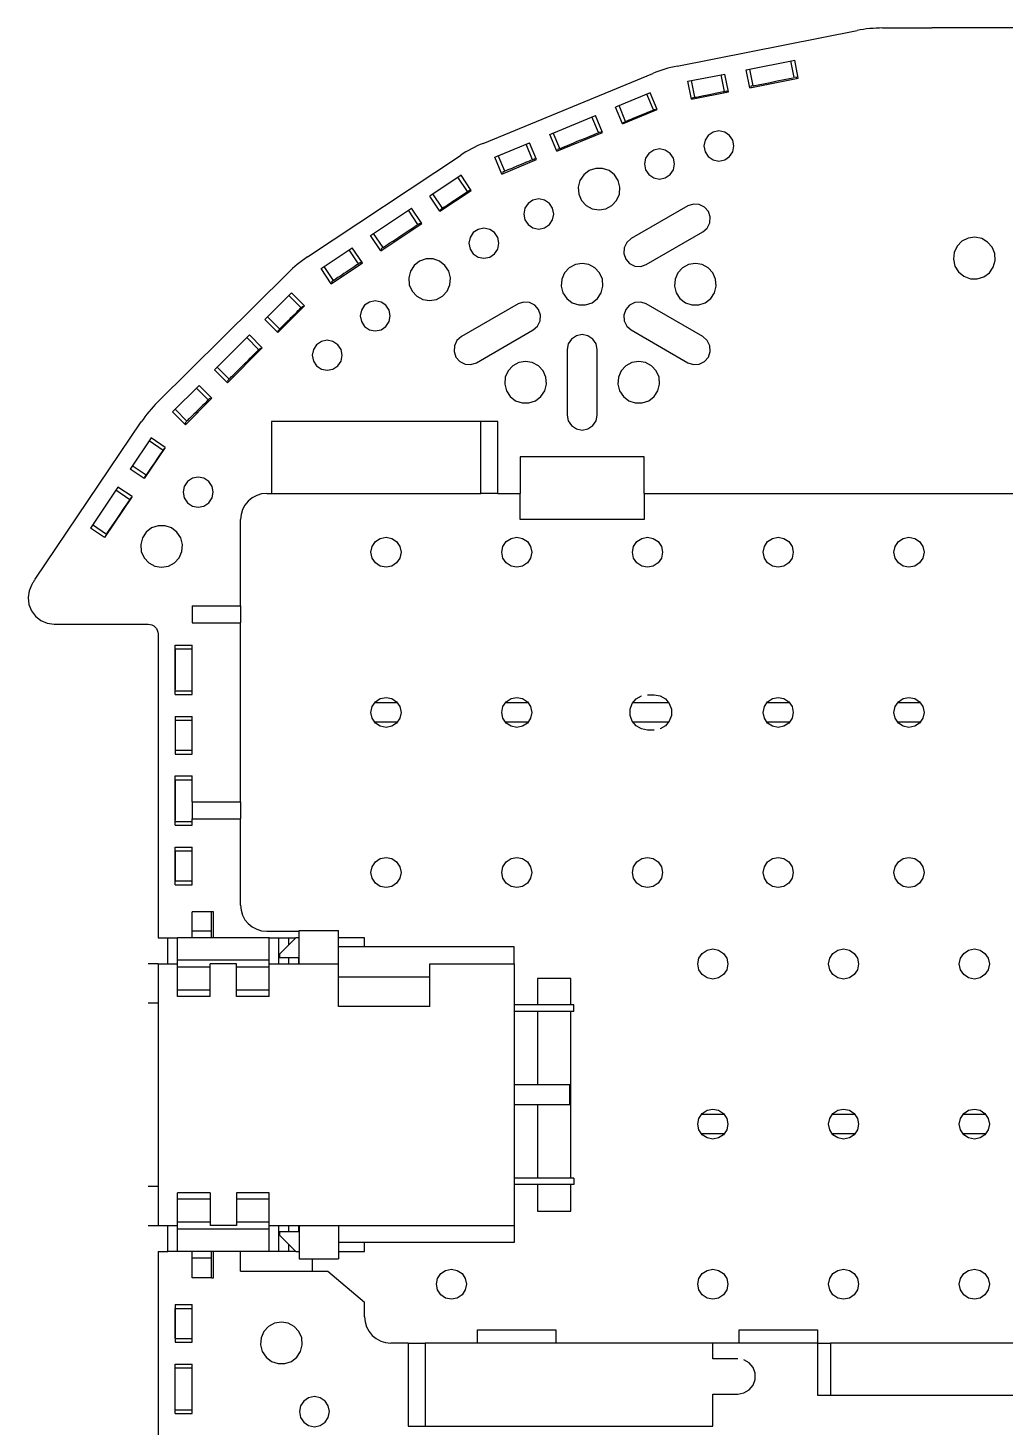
# Model space of a CAD drawing. Extents: x 8 to 153, y 120 to 283.
# Drawn here: x 8.3 to 83.1, y 176.4 to 283.5 of the extents above; entities that cross this region are included whole.
import ezdxf

# ---------------------------------------------------------------- set-up
doc = ezdxf.new("R2010")
doc.units = 0
doc.layers.add('Layer_1', color=7, linetype='CONTINUOUS')

msp = doc.modelspace()

# ---------------------------------------------------------------- linework, layer by layer
at = {"layer": 'Layer_1', "color": 7}
for points in [[(57.9727, 280.5602), (71.7448, 283.2865)], [(73.6869, 283.477), (73.4424, 283.4738), (73.1983, 283.465), (73.1983, 283.465), (72.9545, 283.4501), (72.7111, 283.429), (72.4684, 283.4025), (72.4684, 283.4025), (72.2264, 283.3697), (71.9851, 283.3309), (71.7448, 283.2865)], [(73.6869, 283.477), (77.4567, 283.477)], [(83.9566, 283.477), (77.4567, 283.477)], [(63.2591, 280.2815), (66.9636, 281.0149)], [(67.1326, 279.6211), (67.1132, 279.7192), (66.9333, 279.6835), (66.6807, 280.9588)], [(67.2353, 279.6416), (66.9636, 281.0149)], [(43.1243, 274.6476), (56.1048, 279.9964)], [(57.9727, 280.5602), (57.7336, 280.5097), (57.4961, 280.4536), (57.4961, 280.4536), (57.2598, 280.3916), (57.0248, 280.3238), (56.792, 280.2504), (56.792, 280.2504), (56.5609, 280.1714), (56.3316, 280.0868), (56.1048, 279.9964)], [(58.7954, 279.3978), (61.6173, 279.9566)], [(61.5869, 278.6252), (61.3347, 279.9005)], [(61.8893, 278.5832), (61.6173, 279.9566)], [(63.5308, 278.9081), (63.2591, 280.2815)], [(63.5308, 278.9081), (67.2353, 279.6416)], [(63.7943, 279.0623), (63.5417, 280.3372)], [(63.7943, 279.0623), (63.8888, 279.081), (64.1615, 279.135), (64.1615, 279.135), (64.5789, 279.2175), (65.0911, 279.3188), (65.6361, 279.4267), (65.6361, 279.4267), (66.1484, 279.5283), (66.5661, 279.6109), (66.8388, 279.6648), (66.8388, 279.6648)], [(56.4576, 277.2342), (55.9217, 278.5275), (53.2642, 277.4268)], [(59.0674, 278.0244), (58.7954, 279.3978)], [(59.0674, 278.0244), (61.8893, 278.5832)], [(59.3309, 278.1786), (59.0783, 279.4539)], [(59.3309, 278.1786), (59.4167, 278.1955), (59.6611, 278.2438), (59.6611, 278.2438), (60.0273, 278.3165), (60.4588, 278.4019), (60.8906, 278.4873), (60.8906, 278.4873), (61.2567, 278.5599), (61.5012, 278.6083), (61.5869, 278.6252)], [(61.5869, 278.6252), (61.7669, 278.6608)], [(61.7669, 278.6608), (61.7863, 278.5628)], [(63.7943, 279.0623), (63.6144, 279.0267)], [(63.6144, 279.0267), (63.6338, 278.9282)], [(53.8001, 276.1332), (53.2642, 277.4268)], [(54.0308, 276.3297), (53.5306, 277.5372)], [(56.1573, 277.206), (55.6557, 278.4174)], [(59.151, 278.143), (59.3309, 278.1786)], [(59.1704, 278.0449), (59.151, 278.143)], [(48.229, 275.3412), (51.7183, 276.7862)], [(51.9505, 275.4724), (51.452, 276.6761)], [(52.2539, 275.4929), (51.7183, 276.7862)], [(53.8001, 276.1332), (56.4576, 277.2342)], [(54.0308, 276.3297), (54.0488, 276.3371), (54.1024, 276.3593), (54.1024, 276.3593), (54.1899, 276.3953), (54.3084, 276.444), (54.4534, 276.5036), (54.4534, 276.5036), (54.6199, 276.5724), (54.803, 276.6479), (54.996, 276.7273), (54.996, 276.7273), (55.1921, 276.808), (55.3851, 276.8878), (55.5679, 276.9629), (55.5679, 276.9629), (55.7347, 277.0317), (55.8797, 277.0917), (55.9979, 277.1404), (55.9979, 277.1404), (56.0854, 277.1763), (56.1394, 277.1986), (56.1573, 277.206)], [(56.1573, 277.206), (56.327, 277.2758)], [(56.327, 277.2758), (56.3609, 277.194)], [(48.7649, 274.0476), (48.229, 275.3412)], [(48.9917, 274.2532), (48.4954, 275.4513)], [(48.7649, 274.0476), (52.2539, 275.4929)], [(48.9917, 274.2532), (49.0171, 274.2635), (49.0916, 274.2945), (49.0916, 274.2945), (49.2133, 274.3446), (49.378, 274.4123), (49.5795, 274.4956), (49.5795, 274.4956), (49.8116, 274.5912), (50.0663, 274.696), (50.3347, 274.8067), (50.3347, 274.8067), (50.6074, 274.9189), (50.8759, 275.0297), (51.1306, 275.1345), (51.1306, 275.1345), (51.3627, 275.2301), (51.5642, 275.3133), (51.7289, 275.3811), (51.7289, 275.3811), (51.8506, 275.4311), (51.9254, 275.4618), (51.9505, 275.4724)], [(51.9505, 275.4724), (52.1202, 275.5423)], [(52.1202, 275.5423), (52.1572, 275.4527)], [(53.8611, 276.2598), (54.0308, 276.3297)], [(53.8967, 276.1734), (53.8611, 276.2598)], [(43.1243, 274.6476), (42.8996, 274.5517), (42.6774, 274.4504), (42.6774, 274.4504), (42.4576, 274.3435), (42.2403, 274.2317), (42.0261, 274.1142), (42.0261, 274.1142), (41.8148, 273.9918), (41.6063, 273.8641), (41.4014, 273.7315)], [(44.0257, 273.5999), (46.6831, 274.7005)], [(47.122, 273.367), (47.0811, 273.4658), (46.9114, 273.396), (46.4168, 274.5905)], [(47.2187, 273.4073), (46.6831, 274.7005)], [(48.9917, 274.2532), (48.822, 274.1834)], [(29.7064, 265.964), (41.4014, 273.7315)], [(44.5612, 272.3066), (44.0257, 273.5999)], [(44.7848, 272.5197), (44.2917, 273.7103)], [(44.5612, 272.3066), (47.2187, 273.4073)], [(46.9114, 273.396), (46.8952, 273.3893), (46.8472, 273.3695), (46.8472, 273.3695), (46.7689, 273.3374), (46.6627, 273.2937), (46.5318, 273.2393), (46.5318, 273.2393), (46.3798, 273.1769), (46.2118, 273.1078), (46.033, 273.034), (46.033, 273.034), (45.8481, 272.9578), (45.6636, 272.8816), (45.4844, 272.8079), (45.4844, 272.8079), (45.3165, 272.7387), (45.1648, 272.6763), (45.0336, 272.6223), (45.0336, 272.6223), (44.9274, 272.5786), (44.8491, 272.5461), (44.8011, 272.5264), (44.8011, 272.5264)], [(48.822, 274.1834), (48.8619, 274.0878)], [(42.2205, 271.0553), (41.4426, 272.2191), (39.0508, 270.621)], [(41.9344, 270.9643), (41.2027, 272.0593)], [(44.7848, 272.5197), (44.6155, 272.4498)], [(44.6155, 272.4498), (44.6582, 272.3465)], [(39.8287, 269.4572), (42.2205, 271.0553)], [(41.9344, 270.9643), (42.0872, 271.0659)], [(42.0872, 271.0659), (42.1334, 270.9971)], [(39.8287, 269.4572), (39.0508, 270.621)], [(40.0185, 269.6918), (39.2903, 270.7812)], [(40.0185, 269.6918), (40.0347, 269.7027), (40.083, 269.7348), (40.083, 269.7348), (40.162, 269.7871), (40.2686, 269.858), (40.3991, 269.9447), (40.3991, 269.9447), (40.5494, 270.0446), (40.7141, 270.1539), (40.8881, 270.2693), (40.8881, 270.2693), (41.0648, 270.3868), (41.2387, 270.5021), (41.4035, 270.6119), (41.4035, 270.6119), (41.5538, 270.7117), (41.6843, 270.7985), (41.7908, 270.869), (41.7908, 270.869), (41.8695, 270.9216), (41.9182, 270.9537), (41.9344, 270.9643)], [(34.5194, 267.5935), (37.6594, 269.6915)], [(38.1442, 268.4469), (37.4196, 269.5313)], [(38.4373, 268.5273), (37.6594, 269.6915)], [(39.8657, 269.5906), (40.0185, 269.6918)], [(39.9158, 269.5154), (39.8657, 269.5906)], [(35.2972, 266.4293), (38.4373, 268.5273)], [(35.4786, 266.6766), (35.5011, 266.6914), (35.5685, 266.7362), (35.5685, 266.7362), (35.6782, 266.8089), (35.8264, 266.9077), (36.0081, 267.0283), (36.0081, 267.0283), (36.2173, 267.167), (36.4466, 267.3194), (36.6886, 267.4799), (36.6886, 267.4799), (36.9345, 267.6432), (37.1761, 267.8041), (37.4054, 267.9561), (37.4054, 267.9561), (37.6146, 268.0951), (37.7963, 268.2158), (37.9445, 268.3146), (37.9445, 268.3146), (38.0542, 268.3872), (38.1216, 268.432), (38.1442, 268.4469)], [(38.1442, 268.4469), (38.2969, 268.5485)], [(38.2969, 268.5485), (38.3498, 268.4691)], [(35.2972, 266.4293), (34.5194, 267.5935)], [(35.4786, 266.6766), (34.7589, 267.7536)], [(29.7064, 265.964), (29.5046, 265.8261), (29.3064, 265.6835), (29.3064, 265.6835), (29.1113, 265.5364), (28.9201, 265.3844), (28.7328, 265.2278), (28.7328, 265.2278), (28.5493, 265.0665), (28.3697, 264.9007), (28.1941, 264.7307)], [(30.7362, 265.0655), (33.128, 266.6636)], [(33.8184, 265.4412), (33.757, 265.5329), (33.6043, 265.4317), (32.8881, 266.5034)], [(33.9055, 265.4994), (33.128, 266.6636)], [(35.4786, 266.6766), (35.3258, 266.575)], [(35.3258, 266.575), (35.3844, 266.4875)], [(18.2306, 254.8399), (28.1941, 264.7307)], [(31.5141, 263.9013), (30.7362, 265.0655)], [(31.6883, 264.1592), (30.9757, 265.2256)], [(31.5141, 263.9013), (33.9055, 265.4994)], [(33.6043, 265.4317), (33.5898, 265.4218), (33.5468, 265.3932), (33.5468, 265.3932), (33.4762, 265.3463), (33.3802, 265.2828), (33.2621, 265.2045), (33.2621, 265.2045), (33.1255, 265.1135), (32.9742, 265.0129), (32.8126, 264.9057), (32.8126, 264.9057), (32.6465, 264.7953), (32.48, 264.6848), (32.3187, 264.5776), (32.3187, 264.5776), (32.1674, 264.477), (32.0305, 264.3864), (31.9127, 264.3081), (31.9127, 264.3081), (31.8167, 264.2442), (31.7462, 264.1973), (31.7031, 264.1687), (31.7031, 264.1687)], [(31.6883, 264.1592), (31.5356, 264.0576)], [(31.5356, 264.0576), (31.6012, 263.9595)], [(29.4619, 262.2175), (28.4721, 263.2074), (26.4383, 261.1736)], [(29.203, 262.069), (28.2685, 263.0035)], [(27.5707, 260.4483), (26.6418, 261.3772)], [(27.4282, 260.1834), (29.4619, 262.2175)], [(27.5707, 260.4483), (27.5848, 260.4624), (27.6261, 260.503), (27.6261, 260.503), (27.6931, 260.5697), (27.7838, 260.66), (27.8953, 260.7704), (27.8953, 260.7704), (28.0233, 260.8974), (28.1637, 261.0368), (28.3115, 261.1839), (28.3115, 261.1839), (28.4622, 261.3334), (28.6103, 261.4806), (28.7507, 261.6199), (28.7507, 261.6199), (28.8788, 261.7469), (28.9903, 261.8573), (29.0809, 261.9476), (29.0809, 261.9476), (29.148, 262.0143), (29.1892, 262.0552), (29.203, 262.069)], [(29.203, 262.069), (29.3332, 262.1981)], [(29.3332, 262.1981), (29.3879, 262.1434)], [(27.4282, 260.1834), (26.4383, 261.1736)], [(27.4405, 260.3192), (27.5707, 260.4483)], [(27.5023, 260.2578), (27.4405, 260.3192)], [(22.5845, 257.3199), (25.2547, 259.9901)], [(25.974, 258.8633), (25.0508, 259.7862)], [(26.2446, 259.0002), (25.2547, 259.9901)], [(23.5744, 256.3296), (26.2446, 259.0002)], [(23.7028, 256.609), (23.7223, 256.6281), (23.7798, 256.6849), (23.7798, 256.6849), (23.8729, 256.7777), (23.9992, 256.9029), (24.1541, 257.0567), (24.1541, 257.0567), (24.3322, 257.2338), (24.5276, 257.4275), (24.7337, 257.6321), (24.7337, 257.6321), (24.9432, 257.8402), (25.1492, 258.0445), (25.3447, 258.2385), (25.3447, 258.2385), (25.5228, 258.4153), (25.6777, 258.5691), (25.804, 258.6943), (25.804, 258.6943), (25.8975, 258.7871), (25.9546, 258.8442), (25.974, 258.8633)], [(25.974, 258.8633), (26.1042, 258.9924)], [(26.1042, 258.9924), (26.1705, 258.9261)], [(23.5744, 256.3296), (22.5845, 257.3199)], [(23.7028, 256.609), (22.7881, 257.5234)], [(19.3672, 254.1026), (21.401, 256.1363)], [(22.3909, 255.1464), (21.401, 256.1363)], [(23.7028, 256.609), (23.5727, 256.4796)], [(23.5727, 256.4796), (23.6485, 256.4041)], [(20.3571, 253.1127), (22.3909, 255.1464)], [(22.1062, 255.0237), (22.0938, 255.0113), (22.0568, 254.975), (22.0568, 254.975), (21.9968, 254.9154), (21.9153, 254.8342), (21.8144, 254.7344), (21.8144, 254.7344), (21.698, 254.6187), (21.5692, 254.4906), (21.4317, 254.3541), (21.4317, 254.3541), (21.2898, 254.2133), (21.1484, 254.0729), (21.0108, 253.9364), (21.0108, 253.9364), (20.882, 253.8083), (20.7653, 253.6926), (20.6647, 253.5928), (20.6647, 253.5928), (20.5832, 253.512), (20.5229, 253.452), (20.4862, 253.4157), (20.4862, 253.4157)], [(22.3168, 255.0723), (22.2364, 255.1528), (22.1062, 255.0237), (21.1974, 255.9328)], [(18.2306, 254.8399), (18.0591, 254.6656), (17.8922, 254.4874), (17.8922, 254.4874), (17.7296, 254.3051), (17.5716, 254.1188), (17.4185, 253.9286), (17.4185, 253.9286), (17.2696, 253.735), (17.1257, 253.5374), (16.9863, 253.3367)], [(20.3571, 253.1127), (19.3672, 254.1026)], [(20.4739, 253.4034), (19.5708, 254.3061)], [(8.8671, 241.3052), (16.9863, 253.3367)], [(20.4739, 253.4034), (20.3437, 253.2742)], [(20.3437, 253.2742), (20.4312, 253.1867)], [(42.9564, 253.3681), (26.9565, 253.3681), (26.9565, 247.8679)], [(44.2564, 253.3681), (42.9564, 253.3681)], [(44.2564, 247.8679), (42.9564, 247.8679), (42.9564, 253.3681)], [(44.2564, 247.8679), (44.2564, 253.3681)], [(17.7469, 252.1221), (16.1379, 249.7376)], [(18.6553, 251.1614), (17.5857, 251.8832)], [(18.8246, 251.395), (17.7469, 252.1221)], [(18.8246, 251.395), (17.2156, 249.0106)], [(17.3687, 249.255), (17.4174, 249.3277), (17.5571, 249.5341), (17.5571, 249.5341), (17.7656, 249.8435), (18.0118, 250.2082), (18.2581, 250.573), (18.2581, 250.573), (18.4666, 250.8824), (18.6063, 251.0888), (18.6553, 251.1614)], [(18.6553, 251.1614), (18.7576, 251.3135)], [(18.7576, 251.3135), (18.7661, 251.3079)], [(55.4564, 250.6679), (45.9564, 250.6679)], [(45.9564, 250.6679), (45.9564, 247.8679)], [(55.4564, 247.8679), (55.4564, 250.6679)], [(17.2156, 249.0106), (16.1379, 249.7376)], [(17.3687, 249.255), (16.2991, 249.9765)], [(17.2661, 249.103), (17.3687, 249.255)], [(17.2742, 249.0973), (17.2661, 249.103)], [(15.202, 248.3505), (13.0895, 245.22)], [(16.2793, 247.6231), (14.1669, 244.4929)], [(16.11, 247.3899), (15.0407, 248.1113)], [(16.2793, 247.6231), (15.202, 248.3505)], [(16.11, 247.3899), (16.2127, 247.5419)], [(16.2127, 247.5419), (16.2208, 247.5363)], [(26.5815, 247.8679), (26.1913, 247.8295), (25.8163, 247.7159), (25.8163, 247.7159), (25.4703, 247.531), (25.1672, 247.2823), (24.9185, 246.9793), (24.9185, 246.9793), (24.7337, 246.6335), (24.6201, 246.2582), (24.5816, 245.868)], [(26.5815, 247.8679), (42.9564, 247.8679)], [(44.2564, 247.8679), (45.9564, 247.8679)], [(45.9564, 245.868), (45.9564, 247.8679)], [(55.4564, 247.8679), (105.956, 247.8679), (105.956, 245.868)], [(55.4564, 247.8679), (55.4564, 245.868)], [(14.32, 244.7374), (14.374, 244.8174), (14.5292, 245.0478), (14.5292, 245.0478), (14.7673, 245.4006), (15.0594, 245.8334), (15.3702, 246.2938), (15.3702, 246.2938), (15.6623, 246.7267), (15.9005, 247.0795), (16.056, 247.3098), (16.056, 247.3098)], [(14.32, 244.7374), (13.2507, 245.4591)], [(24.5816, 239.2679), (24.5816, 245.868)], [(55.4564, 245.868), (45.9564, 245.868)], [(14.1669, 244.4929), (13.0895, 245.22)], [(14.32, 244.7374), (14.2174, 244.5853)], [(14.2174, 244.5853), (14.2258, 244.5797)], [(8.8671, 241.3052), (8.8343, 241.2562), (8.8015, 241.2068), (8.8015, 241.2068), (8.7694, 241.1574), (8.7373, 241.1076), (8.7056, 241.0579), (8.7056, 241.0579), (8.6742, 241.0078), (8.6431, 240.9577), (8.6121, 240.9073)], [(8.6121, 240.9073), (8.3997, 240.424), (8.3214, 239.9022), (8.3214, 239.9022), (8.3821, 239.378), (8.5775, 238.888), (8.8946, 238.466), (8.8946, 238.466), (9.3113, 238.1418), (9.7978, 237.9376), (10.3209, 237.8681)], [(20.8665, 239.2679), (20.8665, 237.9679)], [(20.8665, 239.2679), (24.5816, 239.2679), (24.5816, 237.9679)], [(10.3209, 237.8681), (17.5165, 237.8681)], [(17.5165, 237.8681), (17.6629, 237.8536), (17.8037, 237.8109), (17.8037, 237.8109), (17.9332, 237.7418), (18.0468, 237.6483), (18.1402, 237.5347), (18.1402, 237.5347), (18.2094, 237.4049), (18.2521, 237.2645), (18.2665, 237.1181)], [(20.8665, 237.9679), (24.5816, 237.9679)], [(24.5816, 224.2681), (24.5816, 237.9679)], [(18.2665, 237.1181), (18.2665, 213.8679)], [(19.5665, 236.2562), (20.8665, 236.2562)], [(19.5665, 232.4797), (19.5665, 236.2562)], [(19.5764, 235.968), (19.5665, 235.968)], [(19.5764, 235.968), (20.8665, 235.968)], [(19.5764, 235.968), (19.5764, 235.8717), (19.5764, 235.5937), (19.5764, 235.5937), (19.5764, 235.1679), (19.5764, 234.6458), (19.5764, 234.0902), (19.5764, 234.0902), (19.5764, 233.5681), (19.5764, 233.1423), (19.5764, 232.8646), (19.5764, 232.8646)], [(20.8665, 232.4797), (20.8665, 236.2562)], [(19.5764, 232.768), (19.5665, 232.768)], [(19.5665, 232.4797), (20.8665, 232.4797)], [(19.5764, 232.768), (20.8665, 232.768)], [(55.7065, 232.4681), (56.2064, 232.4681)], [(56.2064, 232.4681), (56.6682, 232.3866), (57.0742, 232.1524), (57.0742, 232.1524), (57.3758, 231.7929), (57.536, 231.3526), (57.536, 230.8838), (57.536, 230.8838), (57.3758, 230.4432), (57.0742, 230.084), (56.6682, 229.8494), (56.6682, 229.8494)], [(34.8348, 231.868), (36.5782, 231.868)], [(44.8346, 231.868), (46.5784, 231.868)], [(55.7065, 229.7679), (55.2447, 229.8494), (54.8387, 230.084), (54.8387, 230.084), (54.5374, 230.4432), (54.3769, 230.8838), (54.3769, 231.3526), (54.3769, 231.3526), (54.5374, 231.7929), (54.8387, 232.1524), (55.2447, 232.3866), (55.2447, 232.3866)], [(54.584, 231.868), (57.3289, 231.868)], [(64.8346, 231.868), (66.5784, 231.868)], [(74.8348, 231.868), (76.5782, 231.868)], [(19.5665, 230.8062), (20.8665, 230.8062)], [(19.5665, 230.8062), (19.5665, 227.9296), (20.8665, 227.9296)], [(19.5764, 230.518), (19.5665, 230.518)], [(19.5764, 230.518), (20.8665, 230.518)], [(19.5764, 230.518), (19.5764, 230.4305), (19.5764, 230.181), (19.5764, 230.181), (19.5764, 229.8082), (19.5764, 229.3679), (19.5764, 228.928), (19.5764, 228.928), (19.5764, 228.5547), (19.5764, 228.3057), (19.5764, 228.2182)], [(20.8665, 227.9296), (20.8665, 230.8062)], [(36.5782, 230.368), (34.8348, 230.368)], [(46.5784, 230.368), (44.8346, 230.368)], [(57.3289, 230.368), (54.584, 230.368)], [(66.5784, 230.368), (64.8346, 230.368)], [(76.5782, 230.368), (74.8348, 230.368)], [(56.2064, 229.7679), (55.7065, 229.7679)], [(19.5764, 228.2182), (19.5665, 228.2182)], [(19.5764, 228.2182), (20.8665, 228.2182)], [(19.5665, 226.2564), (20.8665, 226.2564)], [(19.5665, 222.4799), (19.5665, 226.2564)], [(20.8665, 224.2681), (20.8665, 226.2564)], [(19.5764, 225.9682), (19.5665, 225.9682)], [(19.5764, 225.9682), (20.8665, 225.9682)], [(19.5764, 225.9682), (19.5764, 225.8715), (19.5764, 225.5939), (19.5764, 225.5939), (19.5764, 225.1681), (19.5764, 224.646), (19.5764, 224.0903), (19.5764, 224.0903), (19.5764, 223.5679), (19.5764, 223.1424), (19.5764, 222.8644), (19.5764, 222.8644)], [(20.8665, 224.2681), (20.8665, 222.9682), (24.5816, 222.9682)], [(20.8665, 224.2681), (24.5816, 224.2681)], [(24.5816, 224.2681), (24.5816, 222.9682)], [(19.5665, 222.4799), (20.8665, 222.4799), (20.8665, 222.9682)], [(24.5816, 216.368), (24.5816, 222.9682)], [(19.5764, 222.7681), (19.5665, 222.7681)], [(19.5764, 222.7681), (20.8665, 222.7681)], [(19.5665, 220.8063), (20.8665, 220.8063)], [(19.5665, 217.9298), (19.5665, 220.8063)], [(20.8665, 217.9298), (20.8665, 220.8063)], [(19.5764, 220.5181), (19.5665, 220.5181)], [(19.5764, 220.5181), (20.8665, 220.5181)], [(19.5764, 220.5181), (19.5764, 220.4306), (19.5764, 220.1812), (19.5764, 220.1812), (19.5764, 219.808), (19.5764, 219.3681), (19.5764, 218.9281), (19.5764, 218.9281), (19.5764, 218.5549), (19.5764, 218.3055), (19.5764, 218.218)], [(19.5764, 218.218), (19.5665, 218.218)], [(19.5665, 217.9298), (20.8665, 217.9298)], [(19.5764, 218.218), (20.8665, 218.218)], [(24.5816, 216.368), (24.6201, 215.9779), (24.7337, 215.6025), (24.7337, 215.6025), (24.9185, 215.2568), (25.1672, 214.9537), (25.4703, 214.705), (25.4703, 214.705), (25.8163, 214.5202), (26.1913, 214.4066), (26.5815, 214.3681)], [(22.3665, 215.8681), (20.8665, 215.8681)], [(22.3665, 214.3681), (20.8665, 214.3681), (20.8665, 215.8681)], [(22.3665, 214.3681), (22.3665, 215.8681)], [(22.5165, 213.8679), (22.5165, 215.8681), (22.3665, 215.8681)], [(20.8665, 213.8679), (20.8665, 214.3681)], [(22.3665, 213.8679), (22.3665, 214.3681)], [(26.5815, 214.3681), (29.0665, 214.3681)], [(29.0665, 211.868), (29.0665, 214.4179), (32.0665, 214.4179)], [(32.0665, 211.868), (32.0665, 214.4179)], [(18.2665, 213.8679), (19.0165, 213.8679)], [(19.0165, 211.868), (19.0165, 213.8679), (19.163, 213.8679), (19.3037, 213.8679), (19.3037, 213.8679), (19.4332, 213.8679), (19.5468, 213.8679), (19.6403, 213.8679), (19.6403, 213.8679), (19.7094, 213.8679), (19.7521, 213.8679), (19.7666, 213.8679)], [(26.7664, 213.8679), (19.7666, 213.8679)], [(26.7664, 212.1481), (19.7666, 212.1481), (19.7666, 213.8679)], [(26.7664, 212.1481), (26.7664, 213.8679)], [(26.7664, 213.8679), (26.7808, 213.8679), (26.8235, 213.8679), (26.8235, 213.8679), (26.893, 213.8679), (26.9862, 213.8679), (27.0997, 213.8679), (27.0997, 213.8679), (27.2296, 213.8679), (27.3703, 213.8679), (27.5164, 213.8679)], [(27.5164, 211.868), (27.5164, 213.8679), (27.6628, 213.8679), (27.8035, 213.8679), (27.8035, 213.8679), (27.9334, 213.8679), (28.047, 213.8679), (28.1401, 213.8679), (28.1401, 213.8679), (28.2096, 213.8679), (28.2523, 213.8679), (28.2664, 213.8679)], [(28.8139, 213.8679), (27.5665, 212.6208)], [(28.2664, 213.3207), (28.2664, 213.8679), (28.2808, 213.8679), (28.3235, 213.8679), (28.3235, 213.8679), (28.393, 213.8679), (28.4862, 213.8679), (28.5998, 213.8679), (28.5998, 213.8679), (28.7296, 213.8679), (28.8139, 213.8679)], [(29.0665, 213.8679), (28.8139, 213.8679)], [(34.0664, 213.168), (34.0664, 213.8679), (32.0665, 213.8679)], [(45.5165, 213.168), (32.0665, 213.168)], [(45.5165, 211.868), (45.5165, 213.168)], [(19.7666, 211.6327), (19.7666, 211.692), (19.7666, 211.753), (19.7666, 211.753), (19.7666, 211.8161), (19.7666, 211.8807), (19.7666, 211.9463), (19.7666, 211.9463), (19.7666, 212.013), (19.7666, 212.0804), (19.7666, 212.1481)], [(26.7664, 211.6327), (26.7664, 211.692), (26.7664, 211.753), (26.7664, 211.753), (26.7664, 211.8161), (26.7664, 211.8807), (26.7664, 211.9463), (26.7664, 211.9463), (26.7664, 212.013), (26.7664, 212.0804), (26.7664, 212.1481)], [(27.5665, 212.6208), (27.5665, 212.3679)], [(27.5665, 212.3679), (29.0665, 212.3679)], [(28.2664, 211.868), (28.2664, 212.3679)], [(29.0164, 212.3679), (29.0164, 211.868)], [(18.2665, 211.868), (17.5165, 211.868)], [(18.2665, 211.868), (18.2665, 191.868)], [(18.2665, 211.868), (19.7666, 211.868)], [(22.2667, 211.6327), (19.7666, 211.6327)], [(19.7666, 209.8529), (19.7666, 211.6327)], [(26.7664, 211.6327), (24.2666, 211.6327), (24.2666, 211.6606), (24.2666, 211.6891), (24.2666, 211.6891), (24.2666, 211.7177), (24.2666, 211.747), (24.2666, 211.777), (24.2666, 211.777), (24.2666, 211.807), (24.2666, 211.8373), (24.2666, 211.868), (22.2667, 211.868)], [(22.2667, 211.6327), (22.2667, 211.6606), (22.2667, 211.6891), (22.2667, 211.6891), (22.2667, 211.7177), (22.2667, 211.747), (22.2667, 211.777), (22.2667, 211.777), (22.2667, 211.807), (22.2667, 211.8373), (22.2667, 211.868)], [(22.2667, 209.8529), (22.2667, 211.6327)], [(26.7664, 209.8529), (24.2666, 209.8529), (24.2666, 211.6327)], [(26.7664, 211.868), (32.0665, 211.868)], [(26.7664, 209.8529), (26.7664, 211.6327)], [(32.0665, 208.6182), (32.0665, 211.868)], [(39.0667, 211.868), (45.5165, 211.868), (45.5165, 191.868)], [(39.0667, 208.6182), (39.0667, 211.868)], [(39.0667, 210.8679), (32.0665, 210.8679)], [(47.2966, 210.768), (47.2966, 208.7431)], [(49.8366, 210.768), (47.2966, 210.768)], [(49.8366, 208.7431), (49.8366, 210.768)], [(18.2665, 208.868), (18.2521, 208.868), (18.2094, 208.868), (18.2094, 208.868), (18.1402, 208.868), (18.0468, 208.868), (17.9332, 208.868), (17.9332, 208.868), (17.8037, 208.868), (17.6629, 208.868), (17.5165, 208.868)], [(22.2667, 209.8529), (19.7666, 209.8529)], [(19.7666, 209.3682), (19.7666, 209.3763), (19.7666, 209.401), (19.7666, 209.401), (19.7666, 209.4416), (19.7666, 209.4977), (19.7666, 209.5679), (19.7666, 209.5679), (19.7666, 209.6515), (19.7666, 209.7471), (19.7666, 209.8529)], [(22.2667, 209.3682), (19.7666, 209.3682)], [(22.2667, 209.3682), (22.2667, 209.3763), (22.2667, 209.401), (22.2667, 209.401), (22.2667, 209.4416), (22.2667, 209.4977), (22.2667, 209.5679), (22.2667, 209.5679), (22.2667, 209.6515), (22.2667, 209.7471), (22.2667, 209.8529)], [(26.7664, 209.3682), (24.2666, 209.3682), (24.2666, 209.3763), (24.2666, 209.401), (24.2666, 209.401), (24.2666, 209.4416), (24.2666, 209.4977), (24.2666, 209.5679), (24.2666, 209.5679), (24.2666, 209.6515), (24.2666, 209.7471), (24.2666, 209.8529)], [(26.7664, 209.3682), (26.7664, 209.3763), (26.7664, 209.401), (26.7664, 209.401), (26.7664, 209.4416), (26.7664, 209.4977), (26.7664, 209.5679), (26.7664, 209.5679), (26.7664, 209.6515), (26.7664, 209.7471), (26.7664, 209.8529)], [(39.0667, 208.6182), (32.0665, 208.6182)], [(50.0666, 208.7431), (45.5165, 208.7431)], [(50.0666, 208.2429), (45.5165, 208.2429)], [(47.2966, 208.2429), (47.2966, 202.6182)], [(49.8366, 195.493), (49.8366, 208.2429)], [(50.0666, 208.2429), (50.0666, 208.7431)], [(49.7664, 202.6182), (45.5165, 202.6182)], [(49.7664, 201.1182), (49.7664, 201.1753), (49.7664, 201.3376), (49.7664, 201.3376), (49.7664, 201.581), (49.7664, 201.8682), (49.7664, 202.155), (49.7664, 202.155), (49.7664, 202.3984), (49.7664, 202.561), (49.7664, 202.6182), (49.7664, 202.6182)], [(45.5165, 201.1182), (49.7664, 201.1182)], [(47.2966, 201.1182), (47.2966, 195.493)], [(59.8347, 200.3682), (61.5785, 200.3682)], [(69.8349, 200.3682), (71.5783, 200.3682)], [(79.8347, 200.3682), (81.5782, 200.3682)], [(61.5785, 198.8681), (59.8347, 198.8681)], [(71.5783, 198.8681), (69.8349, 198.8681)], [(81.5782, 198.8681), (79.8347, 198.8681)], [(50.0666, 195.493), (45.5165, 195.493)], [(50.0666, 194.993), (45.5165, 194.993)], [(47.2966, 194.993), (47.2966, 192.968), (49.8366, 192.968)], [(49.8366, 192.968), (49.8366, 194.993)], [(50.0666, 195.493), (50.0666, 194.993)], [(17.5165, 194.868), (17.6629, 194.868), (17.8037, 194.868), (17.8037, 194.868), (17.9332, 194.868), (18.0468, 194.868), (18.1402, 194.868), (18.1402, 194.868), (18.2094, 194.868), (18.2521, 194.868), (18.2665, 194.868)], [(22.2667, 194.368), (19.7666, 194.368)], [(19.7666, 193.883), (19.7666, 193.989), (19.7666, 194.084), (19.7666, 194.084), (19.7666, 194.168), (19.7666, 194.238), (19.7666, 194.294), (19.7666, 194.294), (19.7666, 194.335), (19.7666, 194.36), (19.7666, 194.368)], [(22.2667, 193.883), (19.7666, 193.883)], [(19.7666, 192.103), (19.7666, 193.883)], [(22.2667, 194.368), (22.2667, 194.36), (22.2667, 194.335), (22.2667, 194.335), (22.2667, 194.295), (22.2667, 194.239), (22.2667, 194.169), (22.2667, 194.169), (22.2667, 194.085), (22.2667, 193.989), (22.2667, 193.884)], [(22.2667, 193.883), (22.2667, 192.103)], [(26.7664, 194.368), (24.2666, 194.368), (24.2666, 194.36), (24.2666, 194.335), (24.2666, 194.335), (24.2666, 194.295), (24.2666, 194.239), (24.2666, 194.169), (24.2666, 194.169), (24.2666, 194.085), (24.2666, 193.989), (24.2666, 193.884)], [(26.7664, 193.883), (24.2666, 193.883), (24.2666, 192.103)], [(26.7664, 193.883), (26.7664, 193.989), (26.7664, 194.084), (26.7664, 194.084), (26.7664, 194.168), (26.7664, 194.238), (26.7664, 194.294), (26.7664, 194.294), (26.7664, 194.335), (26.7664, 194.36), (26.7664, 194.368)], [(26.7664, 192.103), (26.7664, 193.883)], [(17.5165, 191.868), (18.2665, 191.868)], [(18.2665, 191.868), (19.7666, 191.868)], [(19.0165, 189.868), (19.0165, 191.868)], [(26.7664, 191.588), (19.7666, 191.588), (19.7666, 191.656), (19.7666, 191.723), (19.7666, 191.723), (19.7666, 191.79), (19.7666, 191.855), (19.7666, 191.92), (19.7666, 191.92), (19.7666, 191.983), (19.7666, 192.044), (19.7666, 192.103)], [(22.2667, 192.103), (19.7666, 192.103)], [(22.2667, 192.103), (22.2667, 192.075), (22.2667, 192.047), (22.2667, 192.047), (22.2667, 192.018), (22.2667, 191.989), (22.2667, 191.959), (22.2667, 191.959), (22.2667, 191.929), (22.2667, 191.899), (22.2667, 191.868)], [(24.2666, 191.868), (22.2667, 191.868)], [(24.2666, 192.103), (24.2666, 192.075), (24.2666, 192.047), (24.2666, 192.047), (24.2666, 192.018), (24.2666, 191.989), (24.2666, 191.959), (24.2666, 191.959), (24.2666, 191.929), (24.2666, 191.899), (24.2666, 191.868)], [(26.7664, 192.103), (24.2666, 192.103)], [(26.7664, 191.588), (26.7664, 191.656), (26.7664, 191.723), (26.7664, 191.723), (26.7664, 191.79), (26.7664, 191.855), (26.7664, 191.92), (26.7664, 191.92), (26.7664, 191.983), (26.7664, 192.044), (26.7664, 192.103)], [(26.7664, 191.868), (45.5165, 191.868)], [(27.5164, 189.868), (27.5164, 191.868)], [(28.2664, 191.368), (28.2664, 191.868)], [(29.0164, 191.868), (29.0164, 191.368)], [(29.0665, 191.868), (29.0665, 189.318)], [(32.0665, 191.868), (32.0665, 189.318)], [(45.5165, 191.868), (45.5165, 190.568)], [(26.7664, 189.868), (19.7666, 189.868), (19.7666, 191.588)], [(26.7664, 189.868), (26.7664, 191.588)], [(27.5665, 191.368), (27.5665, 191.115)], [(29.0665, 191.368), (27.5665, 191.368)], [(27.5665, 191.115), (28.8139, 189.868)], [(18.2665, 189.868), (19.0165, 189.868)], [(18.2665, 189.868), (18.2665, 166.618)], [(19.7666, 189.868), (19.7521, 189.868), (19.7094, 189.868), (19.7094, 189.868), (19.6403, 189.868), (19.5468, 189.868), (19.4332, 189.868), (19.4332, 189.868), (19.3037, 189.868), (19.163, 189.868), (19.0165, 189.868)], [(22.3665, 189.368), (20.8665, 189.368), (20.8665, 189.868)], [(22.3665, 189.368), (22.3665, 189.868)], [(22.3665, 187.868), (22.5165, 187.868), (22.5165, 189.868)], [(24.5816, 188.368), (24.5816, 189.868)], [(27.5164, 189.868), (27.3703, 189.868), (27.2296, 189.868), (27.2296, 189.868), (27.0997, 189.868), (26.9862, 189.868), (26.893, 189.868), (26.893, 189.868), (26.8235, 189.868), (26.7808, 189.868), (26.7664, 189.868)], [(28.2664, 189.868), (28.2523, 189.868), (28.2096, 189.868), (28.2096, 189.868), (28.1401, 189.868), (28.047, 189.868), (27.9334, 189.868), (27.9334, 189.868), (27.8035, 189.868), (27.6628, 189.868), (27.5164, 189.868)], [(28.2664, 189.868), (28.2664, 190.415)], [(28.8139, 189.868), (28.7296, 189.868), (28.5998, 189.868), (28.5998, 189.868), (28.4862, 189.868), (28.393, 189.868), (28.3235, 189.868), (28.3235, 189.868), (28.2808, 189.868), (28.2664, 189.868)], [(28.8139, 189.868), (29.0665, 189.868)], [(45.5165, 190.568), (32.0665, 190.568)], [(32.0665, 189.868), (34.0664, 189.868)], [(34.0664, 189.868), (34.0664, 190.568)], [(20.8665, 187.868), (20.8665, 189.368)], [(22.3665, 187.868), (22.3665, 189.368)], [(29.0665, 189.318), (32.0665, 189.318)], [(30.0511, 189.318), (30.0511, 188.368)], [(22.3665, 187.868), (20.8665, 187.868)], [(24.5816, 188.368), (30.0511, 188.368)], [(30.0511, 188.368), (31.2428, 188.368)], [(31.2428, 188.368), (34.0664, 185.998)], [(19.5665, 185.806), (20.8665, 185.806)], [(19.5665, 185.806), (19.5665, 182.93), (20.8665, 182.93)], [(19.5764, 185.518), (19.5665, 185.518)], [(19.5764, 185.518), (20.8665, 185.518)], [(19.5764, 183.218), (19.5764, 183.306), (19.5764, 183.555), (19.5764, 183.555), (19.5764, 183.928), (19.5764, 184.368), (19.5764, 184.808), (19.5764, 184.808), (19.5764, 185.181), (19.5764, 185.43), (19.5764, 185.518)], [(20.8665, 182.93), (20.8665, 185.806)], [(34.0664, 184.868), (34.0664, 185.998)], [(34.0664, 184.868), (34.1049, 184.478), (34.2188, 184.103), (34.2188, 184.103), (34.4037, 183.757), (34.6524, 183.454), (34.9554, 183.205), (34.9554, 183.205), (35.3011, 183.02), (35.6765, 182.906), (36.0667, 182.868)], [(19.5764, 183.218), (19.5665, 183.218)], [(19.5764, 183.218), (20.8665, 183.218)], [(42.7066, 182.868), (42.7066, 183.868)], [(42.7066, 183.868), (48.7067, 183.868)], [(48.7067, 183.868), (48.7067, 182.868)], [(62.7067, 183.868), (68.7064, 183.868)], [(62.7067, 182.868), (62.7067, 183.868)], [(68.7064, 183.868), (68.7064, 182.868)], [(92.7065, 183.868), (92.7065, 182.868), (91.7064, 182.868), (69.7065, 182.868)], [(37.4065, 182.868), (36.0667, 182.868)], [(37.4065, 182.868), (37.4065, 176.518)], [(37.4065, 182.868), (38.7065, 182.868), (38.7065, 176.518)], [(42.7066, 182.868), (38.7065, 182.868)], [(48.7067, 182.868), (42.7066, 182.868)], [(62.7067, 182.868), (48.7067, 182.868)], [(62.6065, 181.668), (60.7064, 181.668), (60.7064, 182.868)], [(68.7064, 182.868), (62.7067, 182.868)], [(68.7064, 182.868), (69.7065, 182.868), (69.7065, 178.868)], [(68.7064, 182.868), (68.7064, 178.868)], [(19.5665, 181.256), (20.8665, 181.256)], [(19.5665, 177.48), (19.5665, 181.256)], [(20.8665, 177.48), (20.8665, 181.256)], [(38.7065, 176.518), (60.7064, 176.518), (60.7064, 178.968), (62.6065, 178.968), (63.0683, 179.049), (63.4743, 179.284), (63.4743, 179.284), (63.7756, 179.643), (63.9361, 180.084), (63.9361, 180.553), (63.9361, 180.553), (63.7756, 180.993), (63.4743, 181.352), (63.0683, 181.587), (63.0683, 181.587)], [(19.5764, 180.968), (19.5665, 180.968)], [(19.5764, 180.968), (20.8665, 180.968)], [(19.5764, 177.768), (19.5764, 177.864), (19.5764, 178.142), (19.5764, 178.142), (19.5764, 178.568), (19.5764, 179.09), (19.5764, 179.646), (19.5764, 179.646), (19.5764, 180.168), (19.5764, 180.593), (19.5764, 180.871), (19.5764, 180.871)], [(68.7064, 178.868), (69.7065, 178.868)], [(69.7065, 178.868), (91.7064, 178.868)], [(19.5764, 177.768), (19.5665, 177.768)], [(19.5665, 177.48), (20.8665, 177.48)], [(19.5764, 177.768), (20.8665, 177.768)], [(37.4065, 176.518), (38.7065, 176.518)]]:
    msp.add_lwpolyline(points, dxfattribs=at)
for points in [[(61.1707, 273.3014), (61.6109, 273.3889), (61.9838, 273.6383), (61.9838, 273.6383), (62.2332, 274.0116), (62.3207, 274.4515), (62.2332, 274.8918), (62.2332, 274.8918), (61.9838, 275.2646), (61.6109, 275.5141), (61.1707, 275.6015), (61.1707, 275.6015), (60.7308, 275.5141), (60.3575, 275.2646), (60.1085, 274.8918), (60.1085, 274.8918), (60.021, 274.4515), (60.1085, 274.0116), (60.3575, 273.6383), (60.3575, 273.6383), (60.7308, 273.3889), (61.1707, 273.3014)], [(56.6248, 271.9224), (57.0647, 272.0099), (57.4379, 272.2593), (57.4379, 272.2593), (57.687, 272.6322), (57.7748, 273.0725), (57.687, 273.5124), (57.687, 273.5124), (57.4379, 273.8856), (57.0647, 274.135), (56.6248, 274.2225), (56.6248, 274.2225), (56.1845, 274.135), (55.8116, 273.8856), (55.5622, 273.5124), (55.5622, 273.5124), (55.4747, 273.0725), (55.5622, 272.6322), (55.8116, 272.2593), (55.8116, 272.2593), (56.1845, 272.0099), (56.6248, 271.9224)], [(52.0052, 269.5592), (52.5248, 269.6456), (52.988, 269.8964), (52.988, 269.8964), (53.3446, 270.2838), (53.5563, 270.7664), (53.5997, 271.2913), (53.5997, 271.2913), (53.4706, 271.8018), (53.1824, 272.2427), (52.7668, 272.5662), (52.7668, 272.5662), (52.2687, 272.7373), (51.742, 272.7373), (51.2439, 272.5662), (51.2439, 272.5662), (50.8283, 272.2427), (50.5401, 271.8018), (50.4106, 271.2913), (50.4106, 271.2913), (50.4543, 270.7664), (50.6657, 270.2838), (51.0227, 269.8964), (51.0227, 269.8964), (51.4859, 269.6456), (52.0052, 269.5592)], [(47.3859, 268.0955), (47.8258, 268.183), (48.199, 268.4324), (48.199, 268.4324), (48.4484, 268.8056), (48.5359, 269.2455), (48.4484, 269.6858), (48.4484, 269.6858), (48.199, 270.0587), (47.8258, 270.3081), (47.3859, 270.3956), (47.3859, 270.3956), (46.946, 270.3081), (46.5727, 270.0587), (46.3233, 269.6858), (46.3233, 269.6858), (46.2358, 269.2455), (46.3233, 268.8056), (46.5727, 268.4324), (46.5727, 268.4324), (46.946, 268.183), (47.3859, 268.0955)], [(55.6116, 265.372), (59.9419, 267.8722), (60.2792, 268.1678), (60.4775, 268.5703), (60.4775, 268.5703), (60.5071, 269.018), (60.3628, 269.4431), (60.0668, 269.7804), (60.0668, 269.7804), (59.6643, 269.979), (59.2166, 270.0082), (58.7919, 269.864), (54.4615, 267.3638), (54.1243, 267.0682), (53.9257, 266.6657), (53.9257, 266.6657), (53.8964, 266.218), (54.0407, 265.7929), (54.3367, 265.4557), (54.3367, 265.4557), (54.7392, 265.2574), (55.1869, 265.2278)], [(43.1959, 265.8561), (43.6362, 265.9435), (44.0094, 266.193), (44.0094, 266.193), (44.2585, 266.5662), (44.346, 267.0061), (44.2585, 267.446), (44.2585, 267.446), (44.0094, 267.8193), (43.6362, 268.0687), (43.1959, 268.1562), (43.1959, 268.1562), (42.756, 268.0687), (42.3828, 267.8193), (42.1337, 267.446), (42.1337, 267.446), (42.0462, 267.0061), (42.1337, 266.5662), (42.3828, 266.193), (42.3828, 266.193), (42.756, 265.9435), (43.1959, 265.8561)], [(79.9067, 264.4823), (80.3999, 264.2978), (80.9262, 264.2834), (80.9262, 264.2834), (81.4289, 264.4404), (81.8533, 264.7522), (82.1535, 265.1851), (82.1535, 265.1851), (82.2968, 265.692), (82.2678, 266.218), (82.0696, 266.7059), (82.0696, 266.7059), (81.7239, 267.1031), (81.2677, 267.3663), (80.7505, 267.4675), (80.7505, 267.4675), (80.2288, 267.3952), (79.7589, 267.1571), (79.3916, 266.7796), (79.3916, 266.7796), (79.1669, 266.3034), (79.1091, 265.7799), (79.2241, 265.2659), (79.2241, 265.2659), (79.4999, 264.8171), (79.9067, 264.4823)], [(39.0388, 262.6281), (39.5584, 262.7149), (40.0216, 262.9657), (40.0216, 262.9657), (40.3783, 263.3531), (40.59, 263.8353), (40.6334, 264.3603), (40.6334, 264.3603), (40.5039, 264.8711), (40.216, 265.3121), (39.8005, 265.6356), (39.8005, 265.6356), (39.302, 265.8063), (38.7753, 265.8063), (38.2772, 265.6356), (38.2772, 265.6356), (37.8616, 265.3121), (37.5734, 264.8711), (37.4442, 264.3603), (37.4442, 264.3603), (37.4876, 263.8353), (37.6993, 263.3531), (38.056, 262.9657), (38.056, 262.9657), (38.5192, 262.7149), (39.0388, 262.6281)], [(50.7066, 265.468), (50.1869, 265.3812), (49.7237, 265.1307), (49.7237, 265.1307), (49.3671, 264.743), (49.1554, 264.2608), (49.112, 263.7359), (49.112, 263.7359), (49.2411, 263.2254), (49.5294, 262.7844), (49.9449, 262.4609), (49.9449, 262.4609), (50.4431, 262.2898), (50.9697, 262.2898), (51.4682, 262.4609), (51.4682, 262.4609), (51.8838, 262.7844), (52.1717, 263.2254), (52.3011, 263.7359), (52.3011, 263.7359), (52.2577, 264.2608), (52.0461, 264.743), (51.6894, 265.1307), (51.6894, 265.1307), (51.2262, 265.3812), (50.7066, 265.468)], [(59.3669, 265.468), (58.8473, 265.3812), (58.3841, 265.1307), (58.3841, 265.1307), (58.0274, 264.743), (57.8158, 264.2608), (57.7724, 263.7359), (57.7724, 263.7359), (57.9015, 263.2254), (58.1897, 262.7844), (58.6053, 262.4609), (58.6053, 262.4609), (59.1034, 262.2898), (59.6301, 262.2898), (60.1282, 262.4609), (60.1282, 262.4609), (60.5438, 262.7844), (60.832, 263.2254), (60.9615, 263.7359), (60.9615, 263.7359), (60.9177, 264.2608), (60.7064, 264.743), (60.3494, 265.1307), (60.3494, 265.1307), (59.8862, 265.3812), (59.3669, 265.468)], [(34.8813, 260.3005), (35.3216, 260.388), (35.6945, 260.6374), (35.6945, 260.6374), (35.9439, 261.0103), (36.0314, 261.4506), (35.9439, 261.8905), (35.9439, 261.8905), (35.6945, 262.2637), (35.3216, 262.5128), (34.8813, 262.6003), (34.8813, 262.6003), (34.4414, 262.5128), (34.0682, 262.2637), (33.8191, 261.8905), (33.8191, 261.8905), (33.7313, 261.4506), (33.8191, 261.0103), (34.0682, 260.6374), (34.0682, 260.6374), (34.4414, 260.388), (34.8813, 260.3005)], [(45.8016, 262.3639), (41.4712, 259.8641), (41.134, 259.5681), (40.9353, 259.1656), (40.9353, 259.1656), (40.9061, 258.7179), (41.0503, 258.2932), (41.3463, 257.9556), (41.3463, 257.9556), (41.7485, 257.7573), (42.1965, 257.7281), (42.6213, 257.872), (46.9513, 260.3721), (47.2889, 260.6681), (47.4871, 261.0703), (47.4871, 261.0703), (47.5164, 261.5183), (47.3725, 261.943), (47.0765, 262.2803), (47.0765, 262.2803), (46.674, 262.4789), (46.2263, 262.5082)], [(54.4615, 260.3721), (58.7919, 257.872), (59.2166, 257.7281), (59.6643, 257.7573), (59.6643, 257.7573), (60.0668, 257.9556), (60.3628, 258.2932), (60.5071, 258.7179), (60.5071, 258.7179), (60.4775, 259.1656), (60.2792, 259.5681), (59.9419, 259.8641), (55.6116, 262.3639), (55.1869, 262.5082), (54.7392, 262.4789), (54.7392, 262.4789), (54.3367, 262.2803), (54.0407, 261.943), (53.8964, 261.5183), (53.8964, 261.5183), (53.9257, 261.0703), (54.1243, 260.6681)], [(31.2089, 257.2867), (31.6492, 257.3742), (32.0221, 257.6233), (32.0221, 257.6233), (32.2715, 257.9965), (32.359, 258.4364), (32.2715, 258.8767), (32.2715, 258.8767), (32.0221, 259.2496), (31.6492, 259.499), (31.2089, 259.5865), (31.2089, 259.5865), (30.769, 259.499), (30.3957, 259.2496), (30.1467, 258.8767), (30.1467, 258.8767), (30.0592, 258.4364), (30.1467, 257.9965), (30.3957, 257.6233), (30.3957, 257.6233), (30.769, 257.3742), (31.2089, 257.2867)], [(49.5565, 258.8679), (49.5565, 253.868), (49.644, 253.428), (49.8934, 253.0548), (49.8934, 253.0548), (50.2663, 252.8057), (50.7066, 252.7179), (51.1465, 252.8057), (51.1465, 252.8057), (51.5197, 253.0548), (51.7691, 253.428), (51.8566, 253.868), (51.8566, 258.8679), (51.7691, 259.3081), (51.5197, 259.6814), (51.5197, 259.6814), (51.1465, 259.9304), (50.7066, 260.0179), (50.2663, 259.9304), (50.2663, 259.9304), (49.8934, 259.6814), (49.644, 259.3081)], [(46.3762, 257.9679), (45.8569, 257.8815), (45.3937, 257.6307), (45.3937, 257.6307), (45.0371, 257.2433), (44.8254, 256.7607), (44.782, 256.2358), (44.782, 256.2358), (44.9111, 255.7253), (45.1994, 255.2844), (45.6149, 254.9609), (45.6149, 254.9609), (46.1131, 254.7898), (46.6398, 254.7898), (47.1379, 254.9609), (47.1379, 254.9609), (47.5534, 255.2844), (47.8417, 255.7253), (47.9708, 256.2358), (47.9708, 256.2358), (47.9274, 256.7607), (47.7157, 257.2433), (47.3591, 257.6307), (47.3591, 257.6307), (46.8959, 257.8815), (46.3762, 257.9679)], [(55.0366, 257.9679), (54.5173, 257.8815), (54.0541, 257.6307), (54.0541, 257.6307), (53.6971, 257.2433), (53.4858, 256.7607), (53.442, 256.2358), (53.442, 256.2358), (53.5715, 255.7253), (53.8594, 255.2844), (54.2753, 254.9609), (54.2753, 254.9609), (54.7734, 254.7898), (55.3001, 254.7898), (55.7982, 254.9609), (55.7982, 254.9609), (56.2138, 255.2844), (56.502, 255.7253), (56.6311, 256.2358), (56.6311, 256.2358), (56.5877, 256.7607), (56.3761, 257.2433), (56.0194, 257.6307), (56.0194, 257.6307), (55.5562, 257.8815), (55.0366, 257.9679)], [(21.335, 246.8159), (21.7749, 246.9034), (22.1482, 247.1525), (22.1482, 247.1525), (22.3972, 247.5257), (22.4847, 247.9656), (22.3972, 248.4059), (22.3972, 248.4059), (22.1482, 248.7788), (21.7749, 249.0282), (21.335, 249.1157), (21.335, 249.1157), (20.8947, 249.0282), (20.5215, 248.7788), (20.2724, 248.4059), (20.2724, 248.4059), (20.1849, 247.9656), (20.2724, 247.5257), (20.5215, 247.1525), (20.5215, 247.1525), (20.8947, 246.9034), (21.335, 246.8159)], [(18.5378, 242.2214), (19.0575, 242.3078), (19.5207, 242.5586), (19.5207, 242.5586), (19.8773, 242.946), (20.089, 243.4286), (20.1324, 243.9535), (20.1324, 243.9535), (20.0033, 244.464), (19.715, 244.9049), (19.2995, 245.2284), (19.2995, 245.2284), (18.8014, 245.3995), (18.2747, 245.3995), (17.7765, 245.2284), (17.7765, 245.2284), (17.361, 244.9049), (17.0727, 244.464), (16.9433, 243.9535), (16.9433, 243.9535), (16.987, 243.4286), (17.1983, 242.946), (17.5553, 242.5586), (17.5553, 242.5586), (18.0185, 242.3078), (18.5378, 242.2214)], [(35.7065, 242.2182), (35.2666, 242.3057), (34.8933, 242.5547), (34.8933, 242.5547), (34.6439, 242.928), (34.5564, 243.3679), (34.6439, 243.8081), (34.6439, 243.8081), (34.8933, 244.1814), (35.2666, 244.4304), (35.7065, 244.5179), (35.7065, 244.5179), (36.1467, 244.4304), (36.5196, 244.1814), (36.769, 243.8081), (36.769, 243.8081), (36.8565, 243.3679), (36.769, 242.928), (36.5196, 242.5547), (36.5196, 242.5547), (36.1467, 242.3057), (35.7065, 242.2182)], [(45.7067, 242.2182), (45.2664, 242.3057), (44.8935, 242.5547), (44.8935, 242.5547), (44.6441, 242.928), (44.5566, 243.3679), (44.6441, 243.8081), (44.6441, 243.8081), (44.8935, 244.1814), (45.2664, 244.4304), (45.7067, 244.5179), (45.7067, 244.5179), (46.1466, 244.4304), (46.5198, 244.1814), (46.7689, 243.8081), (46.7689, 243.8081), (46.8564, 243.3679), (46.7689, 242.928), (46.5198, 242.5547), (46.5198, 242.5547), (46.1466, 242.3057), (45.7067, 242.2182)], [(55.7065, 242.2182), (55.2666, 242.3057), (54.8933, 242.5547), (54.8933, 242.5547), (54.6439, 242.928), (54.5564, 243.3679), (54.6439, 243.8081), (54.6439, 243.8081), (54.8933, 244.1814), (55.2666, 244.4304), (55.7065, 244.5179), (55.7065, 244.5179), (56.1468, 244.4304), (56.5196, 244.1814), (56.7691, 243.8081), (56.7691, 243.8081), (56.8566, 243.3679), (56.7691, 242.928), (56.5196, 242.5547), (56.5196, 242.5547), (56.1468, 242.3057), (55.7065, 242.2182)], [(65.7067, 242.2182), (65.2664, 242.3057), (64.8935, 242.5547), (64.8935, 242.5547), (64.6441, 242.928), (64.5566, 243.3679), (64.6441, 243.8081), (64.6441, 243.8081), (64.8935, 244.1814), (65.2664, 244.4304), (65.7067, 244.5179), (65.7067, 244.5179), (66.1466, 244.4304), (66.5198, 244.1814), (66.7689, 243.8081), (66.7689, 243.8081), (66.8564, 243.3679), (66.7689, 242.928), (66.5198, 242.5547), (66.5198, 242.5547), (66.1466, 242.3057), (65.7067, 242.2182)], [(75.7065, 242.2182), (75.2666, 242.3057), (74.8934, 242.5547), (74.8934, 242.5547), (74.644, 242.928), (74.5565, 243.3679), (74.644, 243.8081), (74.644, 243.8081), (74.8934, 244.1814), (75.2666, 244.4304), (75.7065, 244.5179), (75.7065, 244.5179), (76.1464, 244.4304), (76.5197, 244.1814), (76.7691, 243.8081), (76.7691, 243.8081), (76.8566, 243.3679), (76.7691, 242.928), (76.5197, 242.5547), (76.5197, 242.5547), (76.1464, 242.3057), (75.7065, 242.2182)], [(35.7065, 229.968), (35.2666, 230.0555), (34.8933, 230.3049), (34.8933, 230.3049), (34.6439, 230.6781), (34.5564, 231.118), (34.6439, 231.5583), (34.6439, 231.5583), (34.8933, 231.9312), (35.2666, 232.1806), (35.7065, 232.2681), (35.7065, 232.2681), (36.1467, 232.1806), (36.5196, 231.9312), (36.769, 231.5583), (36.769, 231.5583), (36.8565, 231.118), (36.769, 230.6781), (36.5196, 230.3049), (36.5196, 230.3049), (36.1467, 230.0555), (35.7065, 229.968)], [(45.7067, 229.968), (45.2664, 230.0555), (44.8935, 230.3049), (44.8935, 230.3049), (44.6441, 230.6781), (44.5566, 231.118), (44.6441, 231.5583), (44.6441, 231.5583), (44.8935, 231.9312), (45.2664, 232.1806), (45.7067, 232.2681), (45.7067, 232.2681), (46.1466, 232.1806), (46.5198, 231.9312), (46.7689, 231.5583), (46.7689, 231.5583), (46.8564, 231.118), (46.7689, 230.6781), (46.5198, 230.3049), (46.5198, 230.3049), (46.1466, 230.0555), (45.7067, 229.968)], [(65.7067, 229.968), (65.2664, 230.0555), (64.8935, 230.3049), (64.8935, 230.3049), (64.6441, 230.6781), (64.5566, 231.118), (64.6441, 231.5583), (64.6441, 231.5583), (64.8935, 231.9312), (65.2664, 232.1806), (65.7067, 232.2681), (65.7067, 232.2681), (66.1466, 232.1806), (66.5198, 231.9312), (66.7689, 231.5583), (66.7689, 231.5583), (66.8564, 231.118), (66.7689, 230.6781), (66.5198, 230.3049), (66.5198, 230.3049), (66.1466, 230.0555), (65.7067, 229.968)], [(75.7065, 229.968), (75.2666, 230.0555), (74.8934, 230.3049), (74.8934, 230.3049), (74.644, 230.6781), (74.5565, 231.118), (74.644, 231.5583), (74.644, 231.5583), (74.8934, 231.9312), (75.2666, 232.1806), (75.7065, 232.2681), (75.7065, 232.2681), (76.1464, 232.1806), (76.5197, 231.9312), (76.7691, 231.5583), (76.7691, 231.5583), (76.8566, 231.118), (76.7691, 230.6781), (76.5197, 230.3049), (76.5197, 230.3049), (76.1464, 230.0555), (75.7065, 229.968)], [(35.7065, 217.7181), (35.2666, 217.8056), (34.8933, 218.055), (34.8933, 218.055), (34.6439, 218.4279), (34.5564, 218.8682), (34.6439, 219.3081), (34.6439, 219.3081), (34.8933, 219.6813), (35.2666, 219.9304), (35.7065, 220.0179), (35.7065, 220.0179), (36.1467, 219.9304), (36.5196, 219.6813), (36.769, 219.3081), (36.769, 219.3081), (36.8565, 218.8682), (36.769, 218.4279), (36.5196, 218.055), (36.5196, 218.055), (36.1467, 217.8056), (35.7065, 217.7181)], [(45.7067, 217.7181), (45.2664, 217.8056), (44.8935, 218.055), (44.8935, 218.055), (44.6441, 218.4279), (44.5566, 218.8682), (44.6441, 219.3081), (44.6441, 219.3081), (44.8935, 219.6813), (45.2664, 219.9304), (45.7067, 220.0179), (45.7067, 220.0179), (46.1466, 219.9304), (46.5198, 219.6813), (46.7689, 219.3081), (46.7689, 219.3081), (46.8564, 218.8682), (46.7689, 218.4279), (46.5198, 218.055), (46.5198, 218.055), (46.1466, 217.8056), (45.7067, 217.7181)], [(55.7065, 217.7181), (55.2666, 217.8056), (54.8933, 218.055), (54.8933, 218.055), (54.6439, 218.4279), (54.5564, 218.8682), (54.6439, 219.3081), (54.6439, 219.3081), (54.8933, 219.6813), (55.2666, 219.9304), (55.7065, 220.0179), (55.7065, 220.0179), (56.1468, 219.9304), (56.5196, 219.6813), (56.7691, 219.3081), (56.7691, 219.3081), (56.8566, 218.8682), (56.7691, 218.4279), (56.5196, 218.055), (56.5196, 218.055), (56.1468, 217.8056), (55.7065, 217.7181)], [(65.7067, 217.7181), (65.2664, 217.8056), (64.8935, 218.055), (64.8935, 218.055), (64.6441, 218.4279), (64.5566, 218.8682), (64.6441, 219.3081), (64.6441, 219.3081), (64.8935, 219.6813), (65.2664, 219.9304), (65.7067, 220.0179), (65.7067, 220.0179), (66.1466, 219.9304), (66.5198, 219.6813), (66.7689, 219.3081), (66.7689, 219.3081), (66.8564, 218.8682), (66.7689, 218.4279), (66.5198, 218.055), (66.5198, 218.055), (66.1466, 217.8056), (65.7067, 217.7181)], [(75.7065, 217.7181), (75.2666, 217.8056), (74.8934, 218.055), (74.8934, 218.055), (74.644, 218.4279), (74.5565, 218.8682), (74.644, 219.3081), (74.644, 219.3081), (74.8934, 219.6813), (75.2666, 219.9304), (75.7065, 220.0179), (75.7065, 220.0179), (76.1464, 219.9304), (76.5197, 219.6813), (76.7691, 219.3081), (76.7691, 219.3081), (76.8566, 218.8682), (76.7691, 218.4279), (76.5197, 218.055), (76.5197, 218.055), (76.1464, 217.8056), (75.7065, 217.7181)], [(60.7064, 210.7179), (60.2665, 210.8054), (59.8933, 211.0548), (59.8933, 211.0548), (59.6442, 211.4281), (59.5564, 211.868), (59.6442, 212.3083), (59.6442, 212.3083), (59.8933, 212.6812), (60.2665, 212.9306), (60.7064, 213.0181), (60.7064, 213.0181), (61.1467, 212.9306), (61.5196, 212.6812), (61.769, 212.3083), (61.769, 212.3083), (61.8565, 211.868), (61.769, 211.4281), (61.5196, 211.0548), (61.5196, 211.0548), (61.1467, 210.8054), (60.7064, 210.7179)], [(70.7066, 210.7179), (70.2663, 210.8054), (69.8935, 211.0548), (69.8935, 211.0548), (69.644, 211.4281), (69.5566, 211.868), (69.644, 212.3083), (69.644, 212.3083), (69.8935, 212.6812), (70.2663, 212.9306), (70.7066, 213.0181), (70.7066, 213.0181), (71.1465, 212.9306), (71.5198, 212.6812), (71.7688, 212.3083), (71.7688, 212.3083), (71.8567, 211.868), (71.7688, 211.4281), (71.5198, 211.0548), (71.5198, 211.0548), (71.1465, 210.8054), (70.7066, 210.7179)], [(80.7064, 210.7179), (80.2665, 210.8054), (79.8933, 211.0548), (79.8933, 211.0548), (79.6442, 211.4281), (79.5564, 211.868), (79.6442, 212.3083), (79.6442, 212.3083), (79.8933, 212.6812), (80.2665, 212.9306), (80.7064, 213.0181), (80.7064, 213.0181), (81.1467, 212.9306), (81.5196, 212.6812), (81.769, 212.3083), (81.769, 212.3083), (81.8565, 211.868), (81.769, 211.4281), (81.5196, 211.0548), (81.5196, 211.0548), (81.1467, 210.8054), (80.7064, 210.7179)], [(60.7064, 198.4681), (60.2665, 198.5556), (59.8933, 198.805), (59.8933, 198.805), (59.6442, 199.1779), (59.5564, 199.6181), (59.6442, 200.0581), (59.6442, 200.0581), (59.8933, 200.4313), (60.2665, 200.6804), (60.7064, 200.7682), (60.7064, 200.7682), (61.1467, 200.6804), (61.5196, 200.4313), (61.769, 200.0581), (61.769, 200.0581), (61.8565, 199.6181), (61.769, 199.1779), (61.5196, 198.805), (61.5196, 198.805), (61.1467, 198.5556), (60.7064, 198.4681)], [(70.7066, 198.4681), (70.2663, 198.5556), (69.8935, 198.805), (69.8935, 198.805), (69.644, 199.1779), (69.5566, 199.6181), (69.644, 200.0581), (69.644, 200.0581), (69.8935, 200.4313), (70.2663, 200.6804), (70.7066, 200.7682), (70.7066, 200.7682), (71.1465, 200.6804), (71.5198, 200.4313), (71.7688, 200.0581), (71.7688, 200.0581), (71.8567, 199.6181), (71.7688, 199.1779), (71.5198, 198.805), (71.5198, 198.805), (71.1465, 198.5556), (70.7066, 198.4681)], [(80.7064, 198.4681), (80.2665, 198.5556), (79.8933, 198.805), (79.8933, 198.805), (79.6442, 199.1779), (79.5564, 199.6181), (79.6442, 200.0581), (79.6442, 200.0581), (79.8933, 200.4313), (80.2665, 200.6804), (80.7064, 200.7682), (80.7064, 200.7682), (81.1467, 200.6804), (81.5196, 200.4313), (81.769, 200.0581), (81.769, 200.0581), (81.8565, 199.6181), (81.769, 199.1779), (81.5196, 198.805), (81.5196, 198.805), (81.1467, 198.5556), (80.7064, 198.4681)], [(40.7064, 186.218), (40.2665, 186.306), (39.8932, 186.555), (39.8932, 186.555), (39.6442, 186.928), (39.5567, 187.368), (39.6442, 187.808), (39.6442, 187.808), (39.8932, 188.181), (40.2665, 188.43), (40.7064, 188.518), (40.7064, 188.518), (41.1467, 188.43), (41.5195, 188.181), (41.769, 187.808), (41.769, 187.808), (41.8564, 187.368), (41.769, 186.928), (41.5195, 186.555), (41.5195, 186.555), (41.1467, 186.306), (40.7064, 186.218)], [(60.7064, 186.218), (60.2665, 186.306), (59.8933, 186.555), (59.8933, 186.555), (59.6442, 186.928), (59.5564, 187.368), (59.6442, 187.808), (59.6442, 187.808), (59.8933, 188.181), (60.2665, 188.43), (60.7064, 188.518), (60.7064, 188.518), (61.1467, 188.43), (61.5196, 188.181), (61.769, 187.808), (61.769, 187.808), (61.8565, 187.368), (61.769, 186.928), (61.5196, 186.555), (61.5196, 186.555), (61.1467, 186.306), (60.7064, 186.218)], [(70.7066, 186.218), (70.2663, 186.306), (69.8935, 186.555), (69.8935, 186.555), (69.644, 186.928), (69.5566, 187.368), (69.644, 187.808), (69.644, 187.808), (69.8935, 188.181), (70.2663, 188.43), (70.7066, 188.518), (70.7066, 188.518), (71.1465, 188.43), (71.5198, 188.181), (71.7688, 187.808), (71.7688, 187.808), (71.8567, 187.368), (71.7688, 186.928), (71.5198, 186.555), (71.5198, 186.555), (71.1465, 186.306), (70.7066, 186.218)], [(80.7064, 186.218), (80.2665, 186.306), (79.8933, 186.555), (79.8933, 186.555), (79.6442, 186.928), (79.5564, 187.368), (79.6442, 187.808), (79.6442, 187.808), (79.8933, 188.181), (80.2665, 188.43), (80.7064, 188.518), (80.7064, 188.518), (81.1467, 188.43), (81.5196, 188.181), (81.769, 187.808), (81.769, 187.808), (81.8565, 187.368), (81.769, 186.928), (81.5196, 186.555), (81.5196, 186.555), (81.1467, 186.306), (80.7064, 186.218)], [(27.7065, 184.468), (27.1869, 184.381), (26.7237, 184.13), (26.7237, 184.13), (26.367, 183.743), (26.1554, 183.261), (26.112, 182.736), (26.112, 182.736), (26.2414, 182.225), (26.5293, 181.784), (26.9449, 181.461), (26.9449, 181.461), (27.4434, 181.29), (27.97, 181.29), (28.4682, 181.461), (28.4682, 181.461), (28.8837, 181.784), (29.1716, 182.225), (29.3011, 182.736), (29.3011, 182.736), (29.2577, 183.261), (29.046, 183.743), (28.6894, 184.13), (28.6894, 184.13), (28.2262, 184.381), (27.7065, 184.468)], [(30.2257, 178.768), (29.7858, 178.68), (29.4126, 178.431), (29.4126, 178.431), (29.1631, 178.058), (29.0757, 177.618), (29.1631, 177.178), (29.1631, 177.178), (29.4126, 176.805), (29.7858, 176.556), (30.2257, 176.468), (30.2257, 176.468), (30.666, 176.556), (31.0389, 176.805), (31.2883, 177.178), (31.2883, 177.178), (31.3758, 177.618), (31.2883, 178.058), (31.0389, 178.431), (31.0389, 178.431), (30.666, 178.68), (30.2257, 178.768)]]:
    msp.add_lwpolyline(points, close=True, dxfattribs=at)

doc.saveas('drawing.dxf')
